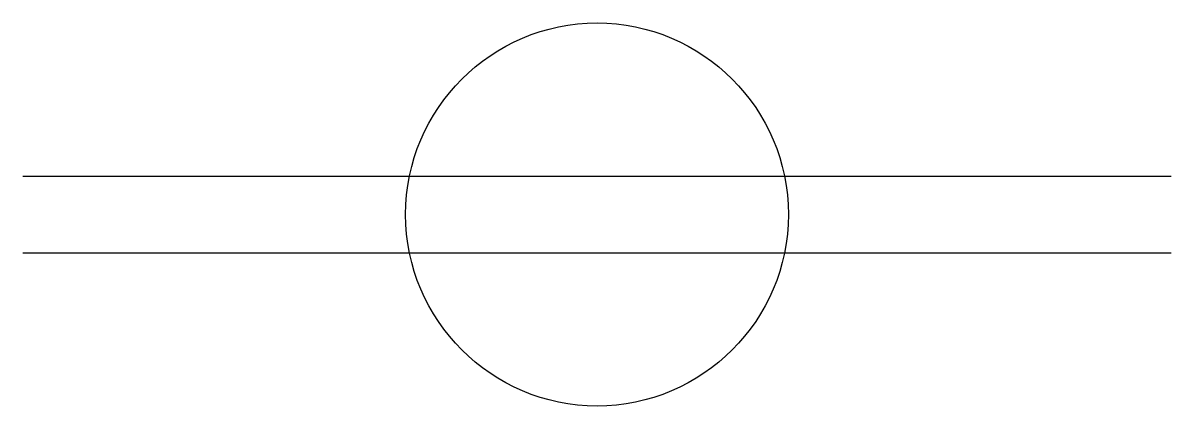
# Model space of a CAD drawing. Units: millimetres at full size, sheet at 1:100. Extents: x -21674 to 15061, y -4714 to 7531.
import ezdxf

# ---------------------------------------------------------------- set-up
doc = ezdxf.new("R2010")
doc.units = ezdxf.units.MM
doc.header["$LTSCALE"] = 100
doc.layers.add('0-0', color=7, linetype='Continuous')

msp = doc.modelspace()

# ---------------------------------------------------------------- linework, layer by layer
at = {"layer": '0-0'}
for p, q in [((-21673.5, 2632.7), (15061.2, 2632.7)), ((-21673.5, 183.7), (15061.2, 183.7))]:
    msp.add_line(p, q, dxfattribs=at)
msp.add_circle((-3306.1, 1408.2), 6122.4, dxfattribs=at)

doc.saveas('drawing.dxf')
